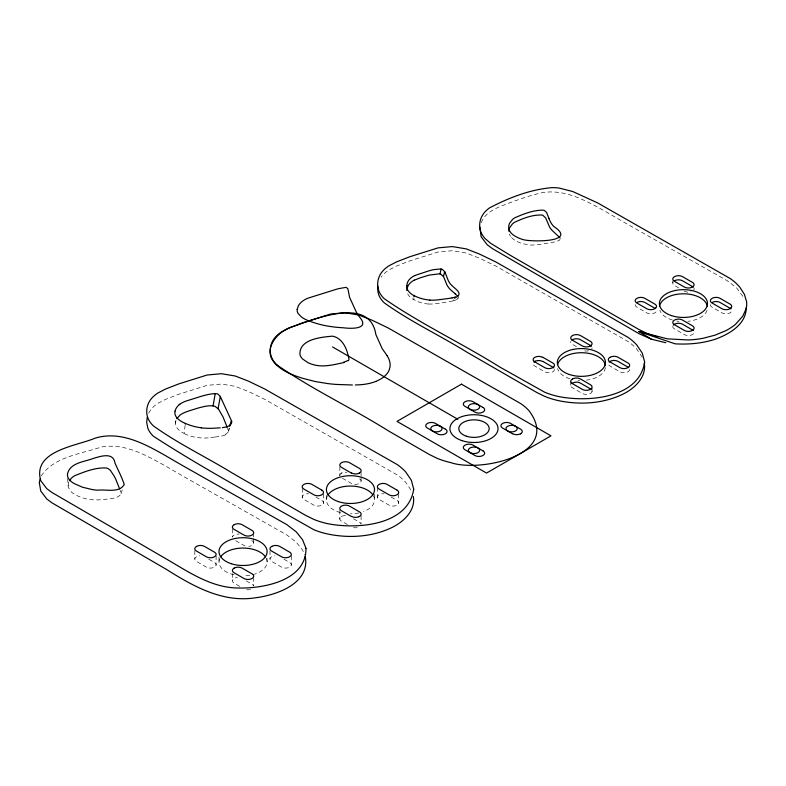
<?xml version="1.0" encoding="UTF-8"?>
<svg xmlns="http://www.w3.org/2000/svg" width="786" height="786" viewBox="0 0 786 786"><rect width="100%" height="100%" fill="white"/><g stroke="black" fill="none" stroke-linecap="round" stroke-linejoin="round"><path stroke-width="0.59" stroke-dasharray="3.93 2.95" d="M560.29 238.659L559.445 240.241L555.899 241.734L539.314 244.623L531.071 245.094L523.024 243.778A27.618 15.946 0 0 1 516.667 241.302A23.393 13.509 0 0 1 510.586 236.35M185.142 425.334L184.101 433.45L181.595 432.054A23.511 13.578 0 0 1 176.516 427.112L175.573 424.538L175.347 420.205M592.015 391.625L592.064 388.166M175.465 423.281L175.985 420.481M413.908 297.717L413.829 299.78A22.843 13.185 0 0 1 407.227 292.677M67.645 478.546L68.235 486.966L70.111 490.582A23.374 13.49 0 0 0 74.179 494.07L77.952 496.064A34.643 20.004 0 0 0 81.999 497.636C90.891 500.79 100.49 500.102 109.657 498.796C113.891 498.619 123.824 496.477 120.13 490.238M225.16 434.815L228.333 431.976L227.547 428.223M228.431 431.622L229.551 428.36M228.392 430.689L229.129 428.154M68.716 482.132L68.097 486.141M121.015 493.637L122.557 489.157M456.902 299.466L458.326 297.727M41.236 475.952C53.654 456.941 80.978 453.905 101.207 447.057C124.679 442.793 146.176 455.281 165.885 466.196A1513.374 873.737 0 0 0 193.887 482.309L286.772 534.932L296.263 542.202L302.6 550.141L304.624 554.651M481.278 222.743C484.333 213.841 493.736 209.115 501.969 205.745C514.958 200.813 528.045 195.92 541.603 192.796C565.075 188.532 586.572 201.019 606.281 211.935A1512.883 873.462 0 0 0 634.282 228.048L727.168 280.671L736.659 287.941L744.352 298.395M428.537 303.986L428.93 304.005A21.92 12.655 0 0 0 433.125 303.956L436.751 303.602A58.724 33.906 0 0 0 438.146 303.416L448.128 301.863A39.831 22.991 0 0 0 453.041 300.891L454.288 299.712M453.08 300.861L453.581 299.721M458.1 298.405L458.258 297.678M148.652 413.171L150.283 410.42A42.179 24.346 0 0 1 158.065 403.238L165.669 399.337L178.854 394.218L207.18 385.337L221.446 384.049L235.26 386.348L248.514 391.516L264.656 399.288L397.254 474.921A71.398 41.226 0 0 1 405.684 482.27L411.373 490.641M456.499 299.682L453.856 300.645M218.459 436.613L215.05 437.026M214.637 437.075L208.231 437.733M678.839 287.971L674.408 285.416A5.571 3.213 0 0 1 673.297 281.781M684.095 291.007L684.429 291.203A5.571 3.213 0 0 0 690.933 291.783M576.374 346.646L572.365 344.327A5.571 3.213 0 0 1 570.832 341.458M391.084 497.027L397.097 500.505A5.571 3.213 0 0 1 397.097 505.044A8.951 5.168 0 0 1 396.616 505.319A5.571 3.213 0 0 1 389.041 505.152L379.019 499.365A5.571 3.213 0 0 1 378.734 494.993A8.951 5.168 0 0 1 379.5 494.551A5.571 3.213 0 0 1 384.167 493.824M342.431 478.242L351.45 483.449A5.571 3.213 0 0 0 359.025 483.606A8.951 5.168 0 0 0 359.507 483.341A5.571 3.213 0 0 0 359.507 478.792M315.893 497.027L321.906 500.505A5.571 3.213 0 0 1 321.906 505.044A8.951 5.168 0 0 1 321.425 505.319A5.571 3.213 0 0 1 313.85 505.152L303.828 499.365A5.571 3.213 0 0 1 303.543 494.993A8.951 5.168 0 0 1 304.31 494.551A5.571 3.213 0 0 1 308.574 493.795M353.494 518.731L359.507 522.209A5.571 3.213 0 0 1 360.951 523.643M347.441 524.537L341.419 521.069A5.571 3.213 0 0 1 340.259 517.512A5.571 3.213 0 0 1 345.575 515.577M251.687 540.581L252.09 540.807A5.571 3.213 0 0 1 252.09 545.356L251.913 545.464A5.571 3.213 0 0 1 248.749 546.368M283.982 559.219L289.69 562.511A5.571 3.213 0 0 1 289.69 567.06L289.503 567.168A5.571 3.213 0 0 1 281.634 567.168L271.602 561.381A5.571 3.213 0 0 1 271.602 556.832L271.779 556.724A5.571 3.213 0 0 1 274.943 555.82M235.751 540.68L244.033 545.464A5.571 3.213 0 0 0 246.971 546.349M208.791 559.219L214.499 562.511A5.571 3.213 0 0 1 214.499 567.06L214.313 567.168A5.571 3.213 0 0 1 206.443 567.168L196.412 561.381A5.571 3.213 0 0 1 196.412 556.832L196.598 556.724A5.571 3.213 0 0 1 199.752 555.82M246.391 580.933L252.09 584.224A5.571 3.213 0 0 1 253.603 585.835M239.71 586.376L234.012 583.084A5.571 3.213 0 0 1 234.012 578.535L234.189 578.437A5.571 3.213 0 0 1 237.352 577.523M642.309 357.306L636.621 348.935A71.398 41.226 0 0 0 628.191 341.596L495.602 265.953L479.45 258.181L466.196 253.013L452.382 250.714L438.116 252.001L409.791 260.883L396.606 266.012L389.001 269.912A42.179 24.346 0 0 0 381.22 277.094M570.734 381.328L570.793 385.946M672.787 280.926L672.796 282.842M398.669 494.07L398.669 503.256M377.447 487.428L377.447 497.577M374.519 494.256L374.519 500.004M361.079 472.357L361.079 475.805M361.079 476.955L361.079 481.553M361.079 515.773L361.069 523.997M339.857 466.678L339.857 475.864M339.857 510.281L339.857 519.281M326.416 495.268L326.416 499.867M323.478 494.07L323.478 503.256M302.256 488.381L302.256 497.577M291.292 555.899L291.292 565.085M270.001 550.77L270.001 558.807M267.102 558.532L267.102 561.98M253.701 533.046L253.701 537.634M253.701 538.783L253.701 543.381M253.701 577.602L253.701 585.639M232.401 529.066L232.401 537.103A5.571 3.213 0 0 1 234.012 535.128L234.189 535.02A5.571 3.213 0 0 1 239.131 534.136M232.401 573.623L232.401 580.52M218.999 557.323L218.999 561.911M216.101 555.899L216.101 565.085M194.81 550.77L194.81 558.807M554.474 369.322A5.571 3.213 0 0 1 552.853 371.719A8.951 5.168 0 0 1 552.362 371.984A5.571 3.213 0 0 1 544.796 371.817L534.765 366.03A5.571 3.213 0 0 1 533.144 363.643M592.074 391.025A5.571 3.213 0 0 1 590.443 393.422A8.951 5.168 0 0 1 589.962 393.688A5.571 3.213 0 0 1 582.387 393.521L572.365 387.734A5.571 3.213 0 0 1 570.832 384.865M592.074 347.854A5.571 3.213 0 0 1 591.76 348.797M588.557 350.792A5.571 3.213 0 0 1 582.387 350.114M629.665 369.322A5.571 3.213 0 0 1 628.043 371.719A8.951 5.168 0 0 1 627.552 371.984A5.571 3.213 0 0 1 619.987 371.817L609.956 366.03A5.571 3.213 0 0 1 608.335 363.643M605.397 367.593A24.052 13.883 0 0 1 586.513 380.169M579.685 380.453A24.052 13.883 0 0 1 577.985 380.345M569.879 378.793A24.052 13.883 0 0 1 557.598 368.575M428.458 304.035A25.221 14.561 0 0 1 413.986 299.702M635.206 304.555A5.571 3.213 0 0 0 636.807 307.12L646.839 312.907A5.571 3.213 0 0 0 654.709 312.907L654.895 312.799A5.571 3.213 0 0 0 656.408 309.861M672.796 326.259A5.571 3.213 0 0 0 674.408 328.823L684.429 334.61A5.571 3.213 0 0 0 692.309 334.61L692.486 334.512A5.571 3.213 0 0 0 694.097 332.527M693.999 288.157A5.571 3.213 0 0 1 693.616 290.162M710.397 304.555A5.571 3.213 0 0 0 711.998 307.12L722.029 312.907A5.571 3.213 0 0 0 729.899 312.907L730.086 312.799A5.571 3.213 0 0 0 731.687 310.824M707.066 310.303A24.052 13.883 0 0 1 687.888 321.336M678.908 321.327A24.052 13.883 0 0 1 676.834 321.042M672.462 320.04A24.052 13.883 0 0 1 659.808 310.254M510.566 236.35A22.823 13.175 0 0 1 509.367 234.002M225.307 434.933A16.28 9.393 0 0 1 218.439 436.515M208.261 437.9A30.801 17.783 0 0 1 184.032 433.499M341.144 516.697A8.951 5.168 0 0 1 341.91 516.255M357.227 527.622A5.571 3.213 0 0 1 353.553 527.622M341.144 473.29A8.951 5.168 0 0 1 341.91 472.848M339.798 475.501A5.571 3.213 0 0 1 346.803 472.278M373.546 496.015A24.052 13.883 0 0 1 363.466 511.617M358.868 512.944A24.052 13.883 0 0 1 350.468 513.818M340.476 512.56A24.052 13.883 0 0 1 327.389 496.015M250.538 589.451A5.571 3.213 0 0 1 245.222 589.392M266.169 558.119A24.052 13.883 0 0 1 245.301 575.774M234.11 574.841A24.052 13.883 0 0 1 219.923 558.129"/><path stroke-width="1.18" d="M413.947 296.686L413.976 295.654A23.619 13.637 0 0 1 408.209 290.83A21.369 12.33 0 0 1 406.716 287.136A22.941 13.244 0 0 1 406.676 285.524M746.238 307.69C746.248 324.431 728.995 334.374 714.985 339.316C702.153 343.423 688.546 344.612 675.135 343.836L638.91 331.545L651.358 339.188L665.762 342.725M406.902 289.877L406.893 290.27A23.708 13.686 0 0 0 406.893 290.466M377.781 285.868L377.948 292.009L378.783 294.897A45.568 26.302 0 0 0 384.295 302.865C410.4 321.621 439.836 335.376 467.139 352.305L536.867 392.528L544.737 396.38A60.158 34.731 0 0 0 558.021 400.536C579.105 405.045 601.821 403.857 621.579 394.808C633.634 389.325 646.721 377.82 644.304 363.211M479.824 226.948L481.15 236.792L487.232 244.78L492.527 248.671L638.91 333.618L651.358 339.188M185.299 424.086L185.378 423.458L182.49 422.072A24.386 14.079 0 0 1 176.408 417.15A19.748 11.407 0 0 1 175.062 411.098M176.821 418.712L179.856 415.254A21.782 12.576 0 0 1 185.408 412.208A64.314 37.129 0 0 1 188.846 410.95L197.306 408.298A81.656 47.15 0 0 1 200.45 407.423L204.232 406.539A23.216 13.401 0 0 1 208.948 405.841L210.953 405.792A11.368 6.563 0 0 1 213.065 405.94L215.217 393.658L216.592 393.707A3.714 2.142 0 0 1 217.771 393.992L220.149 396.193L231.349 420.539L229.679 426.248M227.174 427.22L223.057 416.993L219.019 410.007A61.072 35.262 0 0 0 218.076 408.73L220.306 396.557M147.287 417.13L146.677 422.328L147.837 428.232A45.568 26.302 0 0 0 153.358 436.201C205.195 469.851 260.146 499.031 313.791 529.715A60.158 34.731 0 0 0 327.084 533.871C348.169 538.381 370.884 537.182 390.642 528.143C402.687 522.661 415.774 511.146 413.367 496.546M455.359 293.915L450.643 289.838A34.417 19.876 0 0 1 448.835 287.873L447.843 286.497A43.662 25.211 0 0 1 446.576 284.159L443.766 277.094A23.806 13.745 0 0 0 443.422 276.495L440.838 274.216A4.323 2.496 0 0 0 439.983 273.95L441.084 269.058A3.783 2.181 0 0 1 442.322 269.372L444.709 271.661A40.911 23.619 0 0 1 445.377 273.125M443.422 276.495L444.709 271.661M40.155 479.106L39.3 482.516L40.754 491.054L46.836 499.041L52.131 502.932L166.19 569.251C192.934 586.101 222.585 603 255.47 597.782C276.692 595.159 310.116 583.399 305.302 556.645M455.143 297.835C465.833 292.864 451.528 287.725 448.983 281.82A49.135 28.365 0 0 1 448.187 280.366L445.377 273.125M454.357 298.1L455.575 296.892M69.404 480.727L71.457 478.134A20.151 11.633 0 0 1 74.965 475.599C84.682 471.718 95.008 467.532 105.648 467.955A5.364 3.095 0 0 1 107.947 468.525L110.237 470.185L113.95 475.776A101.06 58.341 0 0 1 115.797 479.332L119.639 488.892M231.556 420.52A11.014 6.357 0 0 1 230.023 425.128L230.111 425.157M230.043 425.236L227.213 426.827L222.379 427.663M178.648 405.242L179.758 404.318M636.807 302.571L636.994 302.463A5.571 3.213 0 0 1 644.864 302.463L654.895 308.259M674.408 280.867L674.585 280.759A5.571 3.213 0 0 1 682.464 280.759L692.486 286.546A5.571 3.213 0 0 1 693.331 287.175M711.998 302.571L712.175 302.463A5.571 3.213 0 0 1 720.055 302.463L730.086 308.259A5.571 3.213 0 0 1 730.921 308.878M414.36 280.18L419.636 278.057A77.745 44.89 0 0 1 421.267 277.517L426.837 275.798A71.516 41.294 0 0 1 429.51 275.051L439.335 273.823A4.932 2.849 0 0 1 439.983 273.95M291.93 326.878C277.664 331.053 261.905 349.515 274.904 363.24A52.898 30.536 0 0 0 292.647 374.735M292.598 326.612C313.594 319.764 369.587 295.507 375.787 334.158A35.488 20.485 0 0 0 375.895 334.6L382.173 348.62L387.203 355.812M454.799 297.177L452.107 297.874M344.062 362.533C333.932 364.635 323.272 367.651 313.025 364.586A26.115 15.081 0 0 1 307.857 362.601L302.669 359.035A22.745 13.136 0 0 1 299.947 354.712C298.945 339.08 321.091 337.214 332.498 336.153C343.04 338.137 347.333 349.819 348.955 359.182A4.5 2.594 2.9 0 1 348.208 360.745M220.227 427.839L213.124 428.262A43.702 25.231 0 0 1 201.285 427.859M355.351 384.963L359.939 384.776A36.657 21.163 0 0 0 375.757 381.495M352.413 384.993L336.379 384.442A109.116 62.998 0 0 1 327.693 383.578L315.039 381.505L302.708 378.302A112.879 65.169 0 0 1 292.598 374.775M429.922 300.065L429.402 300.026A28.443 16.418 0 0 1 414.114 295.575M213.065 405.94L213.478 405.989A5.325 3.075 0 0 1 215.01 406.372L218.076 408.73M201.304 427.81L198.327 427.358A42.483 24.523 0 0 1 185.417 423.428M638.91 331.545L667.383 338.845L688.172 339.974A59.972 34.623 0 0 0 703.116 338.275L714.985 335.18L725.586 330.798A60.443 34.898 0 0 0 735.647 324.196L742.809 316.129L746.061 308.918A58.4 33.719 0 0 0 746.582 301.627L744.352 294.259L739.803 287.214A71.585 41.324 0 0 0 730.233 278.539L597.645 202.906L572.748 191.529L559.082 188.041A32 18.481 0 0 0 552.077 187.638C530.186 189.475 508.738 197.777 489.452 207.946A41.992 24.248 0 0 0 484.264 212.731C479.558 218.302 478.193 226.643 481.425 233.255A45.392 26.203 0 0 0 485.1 238.571L490.788 243.405L510.625 255.509L638.91 329.481L646.78 333.333A60.198 34.751 0 0 0 657.725 336.939M542.821 357.247L552.853 363.034A5.571 3.213 0 0 1 552.853 367.583M542.821 361.383L552.853 367.17A5.571 3.213 0 0 1 553.835 367.936M512.57 433.833L502.549 428.046A5.571 3.213 0 0 1 502.549 423.497A8.951 5.168 0 0 1 503.03 423.232A5.571 3.213 0 0 1 510.595 423.399L520.627 429.185A5.571 3.213 0 0 1 520.627 433.734A5.571 3.213 0 0 1 512.747 433.734M332.566 346.96L457.874 419.311M351.45 473.113L341.419 467.326A5.571 3.213 0 0 1 341.144 462.954A8.951 5.168 0 0 1 341.91 462.512A5.571 3.213 0 0 1 349.475 462.669L359.507 468.456A5.571 3.213 0 0 1 359.507 473.005A8.951 5.168 0 0 1 359.025 473.27M351.45 516.52L341.419 510.733A5.571 3.213 0 0 1 341.144 506.361A8.951 5.168 0 0 1 341.91 505.919A5.571 3.213 0 0 1 349.475 506.086L359.507 511.873A5.571 3.213 0 0 1 359.507 516.422A8.951 5.168 0 0 1 359.025 516.687M276.878 364.881C312.533 389.601 352.266 408.13 388.982 431.219L429.451 454.544L437.321 458.395A60.158 34.731 0 0 0 450.604 462.551C479.381 472.71 562.128 455.261 529.204 410.95A71.398 41.226 0 0 0 520.774 403.611L388.186 327.968L372.033 320.197L358.789 315.029L344.966 312.73L330.7 314.017L302.384 322.899L289.199 328.027L281.594 331.928A42.179 24.346 0 0 0 273.813 339.11C270.237 344.219 269.176 351.037 271.366 356.913A45.568 26.302 0 0 0 276.878 364.881M559.986 237.824L552.686 230.927A35.223 20.338 0 0 1 549.581 227.075L545.7 217.977L542.88 215.305A4.323 2.496 0 0 0 542.026 215.04C532.535 214.558 523.093 218.361 514.594 222.281A18.776 10.837 0 0 0 512.472 223.902L509.859 227.449A26.449 15.268 0 0 0 508.945 230.966A22.823 13.175 0 0 0 508.945 231.359M549.031 218.704L546.624 212.485L544.364 210.461A3.783 2.181 0 0 0 543.126 210.147C533.33 210.078 523.731 213.871 514.879 217.761A19.169 11.073 0 0 0 512.6 219.402L509.75 223.008A26.419 15.248 0 0 0 508.719 226.614A21.831 12.605 0 0 0 510.399 232.155A23.649 13.657 0 0 0 516.029 236.733L516.874 237.176A31.194 18.009 0 0 0 523.545 239.71C531.139 241.892 578.368 242.619 553.776 226.476A40.921 23.629 0 0 1 550.564 222.074L549.542 219.982A98.23 56.72 0 0 1 549.031 218.704M520.912 433.558A8.951 5.168 0 0 1 520.45 433.833M387.144 355.822A44.949 25.948 0 0 1 390.072 366.571L389.306 369.617A33.552 19.375 0 0 1 387.498 373.036L386.909 373.822A32.413 18.717 0 0 1 377.388 380.729A32.796 18.933 0 0 1 375.688 381.436M534.48 361.658A8.951 5.168 0 0 1 535.256 361.216M533.989 362.051A5.571 3.213 0 0 1 542.645 361.481M591.219 389.434A5.571 3.213 0 0 0 590.443 388.874L580.422 383.087A5.571 3.213 0 0 0 572.847 382.92A8.951 5.168 0 0 0 572.08 383.362A5.571 3.213 0 0 0 571.815 383.558M591.426 346.233A5.571 3.213 0 0 0 590.443 345.467L580.422 339.68A5.571 3.213 0 0 0 572.847 339.513A8.951 5.168 0 0 0 572.08 339.955A5.571 3.213 0 0 0 571.815 340.142M628.584 367.534A5.571 3.213 0 0 0 628.043 367.17L618.012 361.383A5.571 3.213 0 0 0 610.437 361.216A8.951 5.168 0 0 0 609.671 361.658A5.571 3.213 0 0 0 609.179 362.051M557.598 364.625A24.052 13.883 0 0 1 582.259 352.727A24.052 13.883 0 0 1 605.397 365.608M407.207 289.867A22.195 12.812 0 0 1 414.212 280.091M455.202 293.984A18.893 10.906 0 0 1 457.865 296.528M609.956 357.355A5.571 3.213 0 0 0 609.956 361.894L619.987 367.681A5.571 3.213 0 0 0 627.857 367.681M610.133 357.247A5.571 3.213 0 0 1 618.012 357.247L628.043 363.034A5.571 3.213 0 0 1 628.043 367.583M572.365 335.642A5.571 3.213 0 0 0 572.365 340.191L582.387 345.978A5.571 3.213 0 0 0 590.266 345.978M572.542 335.543A5.571 3.213 0 0 1 580.422 335.543L590.443 341.33A5.571 3.213 0 0 1 590.443 345.879M572.365 379.058A5.571 3.213 0 0 0 572.365 383.607L582.387 389.394A5.571 3.213 0 0 0 590.266 389.394M572.542 378.95A5.571 3.213 0 0 1 580.422 378.95L590.443 384.737A5.571 3.213 0 0 1 590.443 389.286M542.645 357.355A5.571 3.213 0 0 0 534.765 357.355A5.571 3.213 0 0 0 534.765 361.894L544.796 367.681A5.571 3.213 0 0 0 552.666 367.681M452.117 297.884A33.051 19.08 0 0 1 448.059 298.542L439.472 299.672A35.38 20.426 0 0 1 429.913 300.164M406.971 285.524A22.381 12.92 0 0 1 414.625 275.572M414.762 275.66A33.857 19.542 0 0 1 416.167 275.051L428.684 270.915A62.271 35.95 0 0 1 432.447 269.912A43.014 24.838 0 0 1 433.499 269.677L440.396 268.969A5.885 3.399 0 0 1 441.084 269.058M673.297 325.188A5.571 3.213 0 0 1 674.408 324.274L674.585 324.176A5.571 3.213 0 0 1 682.464 324.176L692.486 329.963A5.571 3.213 0 0 1 693.331 330.582M659.493 306.422A24.052 13.883 0 0 1 683.417 293.797A24.052 13.883 0 0 1 707.39 306.393M347.451 360.695A14.443 8.174 -1.2 0 1 343.718 362.1M215.217 393.658A18.461 10.66 0 0 0 212.927 393.786A31.745 18.333 0 0 0 205.863 395.083A84.053 48.526 0 0 0 201.943 396.085L186.007 401.086A22.489 12.989 0 0 0 179.729 404.309M175.072 411.098A25.466 14.708 0 0 1 178.619 405.232M327.929 495.082A24.052 13.883 0 0 1 350.468 486.043A24.052 13.883 0 0 1 372.996 495.082M359.507 516.422A5.571 3.213 0 0 1 351.627 516.422M359.507 473.005A5.571 3.213 0 0 1 351.627 473.005M220.719 556.783A24.052 13.883 0 0 1 243.1 548.058A24.052 13.883 0 0 1 265.422 556.842M413.711 489.138C408.258 525.932 355.94 529.528 327.084 523.535A60.158 34.731 0 0 1 313.791 519.379L305.931 515.528L232.538 473.192C206.364 457.098 178.314 443.815 153.358 425.865A45.568 26.302 0 0 1 147.837 417.897C145.646 412.021 146.717 405.203 150.283 400.084A42.179 24.346 0 0 1 158.065 392.902L165.669 389.001L178.854 383.882L207.18 375.001L221.446 373.714L235.26 376.013L248.514 381.181L264.656 388.952L397.254 464.585A71.398 41.226 0 0 1 405.684 471.934L411.373 480.305L413.711 489.138M644.648 362.012C639.205 398.807 586.877 402.403 558.021 396.409A60.158 34.731 0 0 1 544.737 392.243L500.043 367.18C462.119 343.384 421.119 324.225 384.295 298.739A45.568 26.302 0 0 1 378.783 290.771C376.592 284.886 377.653 278.067 381.22 272.958A42.179 24.346 0 0 1 389.001 265.776L396.606 261.876L409.791 256.747L438.116 247.865L452.382 246.588L466.196 248.877L479.45 254.045L495.602 261.826L628.191 337.459A71.398 41.226 0 0 1 636.621 344.799L642.309 353.179L644.648 362.012M297.167 309.389L297.226 311.148A17.764 10.257 0 0 0 298.248 313.683L301.235 316.787A26.184 15.121 0 0 0 305.361 319.381L307.817 320.462A84.878 49.007 0 0 0 318.517 324.019A62.192 35.91 0 0 0 330.061 326.455A82.108 47.406 0 0 0 343.58 327.801C350.065 328.666 368.87 329.589 360.784 318.595A84.161 48.594 0 0 1 356.205 311.855L349.603 297.363L347.864 288.737L346.115 287.312L337.931 288.796L308.122 298.12A23.993 13.853 0 0 0 303.593 300.439L302.62 301.126A26.744 15.445 0 0 0 300.871 302.61A26.321 15.189 0 0 0 298.346 305.842L297.167 309.389M67.478 474.027L67.527 475.844A19.07 11.014 0 0 0 68.991 479.165L70.17 480.541A24.111 13.922 0 0 0 74.12 483.557L82.491 487.212L92.394 489.609A37.247 21.497 0 0 0 97.562 490.179C106.012 489.108 119.305 493.372 124.237 484.471C121.938 477.259 118.057 470.205 115.021 463.141C113.39 451.714 100.47 456.312 93.229 458.464C84.338 461.942 69.905 462.64 67.478 474.027M305.97 548.304C306.363 580.432 264.224 588.449 239.308 588.026C211.925 588.233 188.876 572.09 166.19 558.915L52.131 492.596L46.836 488.705L40.754 480.718C32.128 450.643 76.37 446.153 94.909 438.234C120.101 430.384 144.614 443.746 165.885 455.86A1513.374 873.737 0 0 0 193.887 471.973L286.772 524.596L296.263 531.867L302.6 539.805L305.97 548.304M655.544 308.22L654.709 308.77A5.571 3.213 0 0 1 646.839 308.77L636.807 302.983A5.571 3.213 0 0 1 636.807 298.434L637.77 297.953A5.571 3.213 0 0 1 644.864 298.336L654.895 304.123A5.571 3.213 0 0 1 655.544 308.22M693.134 286.507L692.309 287.067A5.571 3.213 0 0 1 684.429 287.067L674.408 281.28A5.571 3.213 0 0 1 674.408 276.731L675.37 276.25A5.571 3.213 0 0 1 682.464 276.623L692.486 282.42A5.571 3.213 0 0 1 693.134 286.507M693.134 329.924L692.309 330.474A5.571 3.213 0 0 1 684.429 330.474L674.408 324.687A5.571 3.213 0 0 1 674.408 320.138L675.37 319.666A5.571 3.213 0 0 1 682.464 320.04L692.486 325.826A5.571 3.213 0 0 1 693.134 329.924M730.734 308.22L729.899 308.77A5.571 3.213 0 0 1 722.029 308.77L711.998 302.983A5.571 3.213 0 0 1 711.998 298.434L712.961 297.953A5.571 3.213 0 0 1 720.055 298.336L730.086 304.123A5.571 3.213 0 0 1 730.734 308.22M461.461 384.167L397.009 421.384L486.524 473.064L550.966 435.847L461.461 384.167M196.598 546.388L196.412 546.496A5.571 3.213 0 0 0 196.412 551.045L206.443 556.832A5.571 3.213 0 0 0 214.313 556.832L214.499 556.724A5.571 3.213 0 0 0 214.499 552.175L204.468 546.388A5.571 3.213 0 0 0 196.598 546.388M234.189 524.684L234.012 524.793A5.571 3.213 0 0 0 234.012 529.342L244.033 535.128A5.571 3.213 0 0 0 251.913 535.128L252.09 535.02A5.571 3.213 0 0 0 252.09 530.471L242.068 524.684A5.571 3.213 0 0 0 234.189 524.684M234.189 568.101L234.012 568.199A5.571 3.213 0 0 0 234.012 572.748L244.033 578.535A5.571 3.213 0 0 0 251.913 578.535L252.09 578.437A5.571 3.213 0 0 0 252.09 573.888L242.068 568.101A5.571 3.213 0 0 0 234.189 568.101M271.779 546.388L271.602 546.496A5.571 3.213 0 0 0 271.602 551.045L281.634 556.832A5.571 3.213 0 0 0 289.503 556.832L289.69 556.724A5.571 3.213 0 0 0 289.69 552.175L279.659 546.388A5.571 3.213 0 0 0 271.779 546.388M483.026 407.482L473.005 401.695A5.571 3.213 0 0 0 465.43 401.528A8.951 5.168 0 0 0 464.948 401.793A5.571 3.213 0 0 0 464.948 406.342L474.97 412.129A5.571 3.213 0 0 0 482.85 412.129A8.951 5.168 0 0 0 483.311 411.854A5.571 3.213 0 0 0 483.026 407.482M445.436 429.185L435.415 423.399A5.571 3.213 0 0 0 427.839 423.232A8.951 5.168 0 0 0 427.358 423.497A5.571 3.213 0 0 0 427.358 428.046L437.38 433.833A5.571 3.213 0 0 0 445.259 433.833A8.951 5.168 0 0 0 445.721 433.558A5.571 3.213 0 0 0 445.436 429.185M483.026 450.889L473.005 445.102A5.571 3.213 0 0 0 465.43 444.935A8.951 5.168 0 0 0 464.948 445.2A5.571 3.213 0 0 0 464.948 449.749L474.97 455.536A5.571 3.213 0 0 0 482.85 455.536A8.951 5.168 0 0 0 483.311 455.261A5.571 3.213 0 0 0 483.026 450.889M397.097 490.169L387.076 484.373A5.571 3.213 0 0 0 379.5 484.215A8.951 5.168 0 0 0 378.734 484.657A5.571 3.213 0 0 0 379.019 489.03L389.041 494.816A5.571 3.213 0 0 0 396.616 494.984A8.951 5.168 0 0 0 397.097 494.708A5.571 3.213 0 0 0 397.097 490.169M321.906 490.169L311.885 484.373A5.571 3.213 0 0 0 304.31 484.215A8.951 5.168 0 0 0 303.543 484.657A5.571 3.213 0 0 0 303.828 489.03L313.85 494.816A5.571 3.213 0 0 0 321.425 494.984A8.951 5.168 0 0 0 321.906 494.708A5.571 3.213 0 0 0 321.906 490.169M433.548 431.465A5.699 3.291 0 0 0 442.096 428.616A5.699 3.291 0 0 0 433.548 425.766A5.699 3.291 0 0 0 433.548 431.465M471.138 409.761A5.699 3.291 0 0 0 479.686 406.912A5.699 3.291 0 0 0 471.138 404.063A5.699 3.291 0 0 0 471.138 409.761M508.395 431.337A5.699 3.291 0 0 0 517.267 428.851A5.699 3.291 0 0 0 509.092 425.658A5.699 3.291 0 0 0 508.395 431.337M471.138 453.168A5.699 3.291 0 0 0 479.686 450.319A5.699 3.291 0 0 0 471.138 447.47A5.699 3.291 0 0 0 471.138 453.168M461.962 440.641A24.052 13.883 0 0 0 498.039 428.616A24.052 13.883 0 0 0 461.962 416.59A24.052 13.883 0 0 0 461.962 440.641M466.393 436.21A15.189 8.774 0 0 0 489.177 428.616A15.189 8.774 0 0 0 466.393 421.021A15.189 8.774 0 0 0 466.393 436.21M569.378 374.49A24.052 13.883 0 0 0 605.456 362.464A24.052 13.883 0 0 0 569.378 350.438A24.052 13.883 0 0 0 569.378 374.49M671.421 315.579A24.052 13.883 0 0 0 707.498 303.553A24.052 13.883 0 0 0 671.421 291.527A24.052 13.883 0 0 0 671.421 315.579M338.442 501.625A24.052 13.883 0 0 0 374.519 489.599A24.052 13.883 0 0 0 338.442 477.574A24.052 13.883 0 0 0 338.442 501.625M230.976 563.621A24.052 13.883 0 0 0 267.102 551.644A24.052 13.883 0 0 0 231.074 539.569A24.052 13.883 0 0 0 230.976 563.621"/></g></svg>
